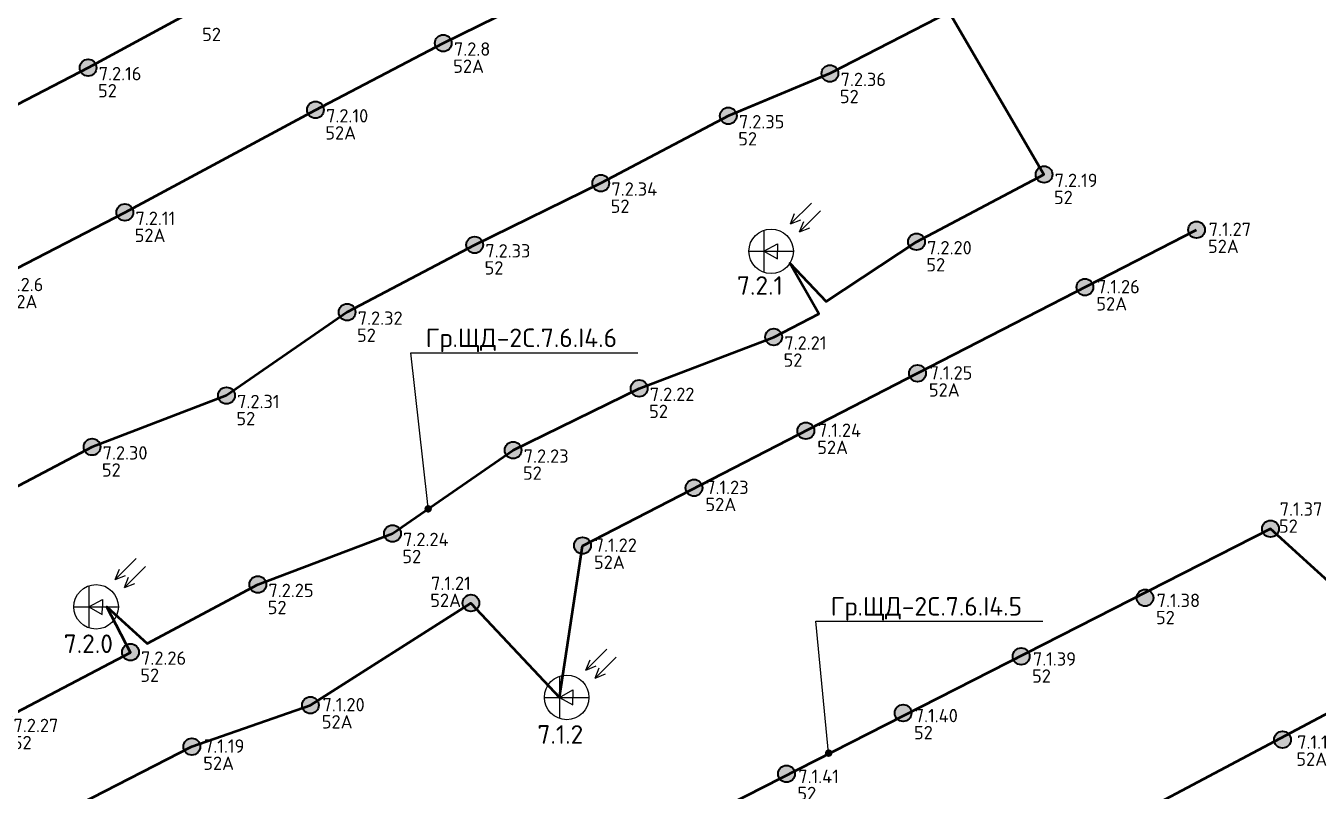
# Model space of a CAD drawing. Header units: millimetres. Extents: x -500444 to 437433, y -1435259 to 1593622.
# Drawn here: x -70030 to -52611, y -1318413 to -1308103 of the extents above; entities that cross this region are included whole.
import ezdxf
from ezdxf import colors
from ezdxf.entities.mleader import LeaderData, LeaderLine
from ezdxf.math import Vec2, Vec3

# ---------------------------------------------------------------- set-up
doc = ezdxf.new("R2010")
doc.units = ezdxf.units.MM
for name, color, linetype, lineweight in [('0_Авт.', 255, 'Continuous', 5), ('_Гр.ЩД-2C.7.6.I4.3', 6, 'Continuous', 50), ('_Гр.ЩД-2C.7.6.I4.5', 6, 'Continuous', 50), ('_Гр.ЩД-2C.7.6.I4.6', 6, 'Continuous', 50), ('DLX_LUM 11', 5, 'Continuous', 40)]:
    doc.layers.add(name, color=color, linetype=linetype, lineweight=lineweight)
doc.layers.add('DLX_LUM 10', color=7, linetype='Continuous', lineweight=40, true_color=0xfa0505)
doc.styles.add('ISOCPEUR', font='isocpeur.ttf', dxfattribs={"height": 250})
doc.styles.add('TableTextStyle', font='isocpeur.ttf', dxfattribs={"width": 0.9})
doc.linetypes.add('Проводка в лотке', pattern='A,7.5,[130,ltypeshp.shx,S=0.5,R=0,X=0,Y=0],1,[130,ltypeshp.shx,S=1,R=90,X=0,Y=-0.5],1,[130,ltypeshp.shx,S=0.5,R=0,X=0,Y=0],7.5', length=17)

# ---------------------------------------------------------------- blocks, each defined once
blk = doc.blocks.new('A$C85fa3c5e')
at = {"layer": '0_Авт.', "color": 6, "lineweight": 25, "ltscale": 100}
for points in [[(5.42, 6.5), (2.59, 3.68), (3.15, 5.07)], [(5.42, 6.5), (2.59, 3.68), (3.98, 4.24)], [(6.66, 5.43), (3.83, 2.6), (4.39, 3.99)], [(6.66, 5.43), (3.83, 2.6), (5.22, 3.16)], [(-0.97, 2.84), (-0.98, -2.84)], [(-3, 0), (3, 0)], [(-0.98, 0), (0.85, 1), (0.85, -0.01)], [(-0.98, 0), (0.84, -1.02), (0.85, -0.01)]]:
    blk.add_lwpolyline(points, dxfattribs=at)
blk.add_circle((0, 0), 3, dxfattribs=at)
blk = doc.blocks.new('A$Cab2378fa')
at = {"lineweight": 25}
h = blk.add_hatch(color=256, dxfattribs=at)
h.paths.add_polyline_path([(162, -157, 0.442338), (148, 178), (0, 0)])
h.paths.add_polyline_path([(-142, -170), (0, 0), (-163, 158, 0.430096)])
at = {"lineweight": 25, "true_color": 0xfff5f5}
h = blk.add_hatch(color=7, dxfattribs=at)
h.dxf.hatch_style = 1
h.paths.add_polyline_path([(0, 0), (-142, -170, 0.174923), (3, -222, 0.197808), (162, -157)])
h.paths.add_polyline_path([(-163, 158), (0, 0), (148, 178, 0.175398), (3, 230, 0.209014)])
blk.add_circle((3, 4), 226)
blk = doc.blocks.new('Гр.ЩД-2C.7.6.I4.3')
at = {"layer": '_Гр.ЩД-2C.7.6.I4.3', "color": 18, "true_color": 0x000000, "style": 'TableTextStyle'}
for s, p in [('80', (20807, 88453, 8800)), ('80', (21025, 88279, 8800)), ('80', (21242, 88105, 8800)), ('80', (21460, 87931, 8800)), ('80', (21677, 87757, 8800)), ('80', (21895, 87583, 8800)), ('80', (22112, 87409, 8800)), ('80А', (23897, 87115, 8800)), ('80А', (24114, 86941, 8800)), ('80А', (24332, 86767, 8800)), ('80А', (24549, 86593, 8800)), ('80А', (24767, 86419, 8800)), ('80А', (24984, 86245, 8800)), ('80А', (25202, 86071, 8800)), ('80', (26166, 86235, 8800)), ('80', (26384, 86061, 8800)), ('80', (26601, 85887, 8800)), ('80', (26819, 85713, 8800)), ('80', (27036, 85539, 8800)), ('80', (27254, 85365, 8800)), ('80', (27471, 85191, 8800)), ('80', (27317, 83641, 8800)), ('80', (27535, 83467, 8800)), ('80', (27752, 83293, 8800)), ('80', (27970, 83119, 8800)), ('80', (28187, 82945, 8800)), ('80', (31151, 82867, 8800)), ('80', (28405, 82771, 8800)), ('80', (31368, 82693, 8800)), ('80', (28622, 82597, 8800)), ('80', (31586, 82519, 8800)), ('80', (31803, 82345, 8800)), ('80', (32021, 82171, 8800)), ('80', (32238, 81997, 8800)), ('80', (32456, 81823, 8800)), ('80А', (31209, 80514, 8800)), ('80А', (31426, 80340, 8800)), ('80А', (31644, 80166, 8800)), ('80А', (31861, 79992, 8800)), ('80А', (32079, 79818, 8800)), ('80', (34416, 80008, 8800)), ('80А', (32296, 79644, 8800)), ('80', (34633, 79834, 8800)), ('80А', (32514, 79470, 8800)), ('80', (34851, 79660, 8800)), ('80', (35068, 79486, 8800)), ('80', (35286, 79312, 8800)), ('80', (35503, 79138, 8800)), ('80', (35721, 78964, 8800)), ('80А', (35252, 76390, 8800)), ('80А', (35470, 76216, 8800)), ('80А', (35687, 76042, 8800)), ('80А', (35905, 75868, 8800)), ('80А', (36122, 75694, 8800)), ('80А', (36340, 75520, 8800)), ('80А', (36557, 75346, 8800))]:
    blk.add_text(s, height=180, rotation=30, dxfattribs=at).set_placement(p)
at = {"layer": '_Гр.ЩД-2C.7.6.I4.3', "ltscale": 100, "style": 'TableTextStyle'}
for tag, p in [('80', (21191, 89108, 8800)), ('80', (21409, 88934, 8800)), ('80', (21626, 88760, 8800)), ('80', (21844, 88586, 8800)), ('80', (22061, 88412, 8800)), ('80', (22279, 88238, 8800)), ('80', (22496, 88064, 8800)), ('80А', (24281, 87770, 8800)), ('80А', (24498, 87596, 8800)), ('80А', (24716, 87422, 8800)), ('80А', (24933, 87248, 8800)), ('80А', (25151, 87074, 8800)), ('80А', (25368, 86900, 8800)), ('80', (26550, 86890, 8800)), ('80А', (25586, 86726, 8800)), ('80', (26768, 86716, 8800)), ('80', (26985, 86542, 8800)), ('80', (27203, 86368, 8800)), ('80', (27420, 86194, 8800)), ('80', (27638, 86020, 8800)), ('80', (27855, 85846, 8800)), ('80', (27701, 84296, 8800)), ('80', (27919, 84122, 8800)), ('80', (28136, 83948, 8800)), ('80', (28354, 83774, 8800)), ('80', (28571, 83600, 8800)), ('80', (31535, 83523, 8800)), ('80', (28789, 83426, 8800)), ('80', (31752, 83348, 8800)), ('80', (29006, 83252, 8800)), ('80', (31970, 83174, 8800)), ('80', (32187, 83000, 8800)), ('80', (32405, 82826, 8800)), ('80', (32622, 82652, 8800)), ('80', (32840, 82478, 8800)), ('80А', (31214, 81005, 8800)), ('80А', (31933, 80899, 8800)), ('80А', (32150, 80725, 8800)), ('80А', (32368, 80551, 8800)), ('80', (34800, 80663, 8800)), ('80А', (32585, 80377, 8800)), ('80', (35017, 80489, 8800)), ('80А', (32803, 80203, 8800)), ('80', (35235, 80315, 8800)), ('80А', (33020, 80029, 8800)), ('80', (35452, 80141, 8800)), ('80', (35670, 79967, 8800)), ('80', (35887, 79793, 8800)), ('80', (36105, 79619, 8800)), ('80А', (35636, 77045, 8800)), ('80А', (35854, 76871, 8800)), ('80А', (36071, 76697, 8800)), ('80А', (36289, 76523, 8800)), ('80А', (36506, 76349, 8800)), ('80А', (36724, 76175, 8800)), ('80А', (36941, 76001, 8800))]:
    blk.add_attdef(tag, p, '', height=180, rotation=30, dxfattribs=at)
blk = doc.blocks.new('Гр.ЩД-2C.7.6.I4.5')
at = {"layer": '_Гр.ЩД-2C.7.6.I4.5', "color": 18, "true_color": 0x000000, "style": 'TableTextStyle'}
for s, p in [('52А', (33270, 75190, 8800)), ('52А', (31765, 74416, 8800)), ('52А', (29508, 73256, 8800)), ('52А', (28003, 72482, 8800)), ('52А', (26496, 71713, 8800)), ('52', (34227, 71421, 8800)), ('52А', (24994, 70935, 8800)), ('52А', (22787, 70421, 8800)), ('52', (32569, 70190, 8800)), ('52', (30899, 69402, 8800)), ('52А', (21325, 68785, 8800)), ('52', (29307, 68639, 8800)), ('52А', (34461, 68282, 8800)), ('52А', (19727, 68227, 8800)), ('52', (27736, 67820, 8800))]:
    blk.add_text(s, height=180, dxfattribs=at).set_placement(p)
at = {"layer": '_Гр.ЩД-2C.7.6.I4.5', "ltscale": 100, "style": 'TableTextStyle'}
for tag, p, height in [('52А', (33280, 75420, 8800), 180), ('52А', (31775, 74646, 8800), 180), ('52А', (29518, 73486, 8800), 180), ('52А', (28013, 72712, 8800), 180), ('52А', (26506, 71943, 8800), 180), ('52', (34237, 71651, 8800), 180), ('52А', (25004, 71165, 8800), 180), ('52А', (22797, 70651, 8800), 180), ('52', (32579, 70420, 8800), 180), ('52А', (36182, 69828, 8800), 180), ('52', (30909, 69632, 8800), 180), ('52А', (21335, 69015, 8800), 180), ('52', (29317, 68869, 8800), 180), ('S', (24231, 68580), 250), ('52А', (19737, 68457, 8800), 180), ('52А', (34471, 68512, 8800), 180), ('52', (27746, 68050, 8800), 180), ('52А', (18232, 67684, 8800), 180), ('52А', (32779, 67629, 8800), 180), ('S', (36782, 67660), 250), ('52', (26254, 67271, 8800), 180), ('52А', (16026, 67170, 8800), 180), ('52А', (31293, 66796, 8800), 180), ('52', (24761, 66490, 8800), 180), ('52А', (29796, 66067, 8800), 180), ('52', (23274, 65713, 8800), 180), ('52А', (28304, 65288, 8800), 180), ('52', (21801, 64931, 8800), 180), ('52А', (26812, 64509, 8800), 180), ('52', (20312, 64153, 8800), 180), ('52А', (25318, 63728, 8800), 180), ('52', (18820, 63374, 8800), 180), ('52А', (23832, 62951, 8800), 180), ('52', (17328, 62594, 8800), 180), ('52А', (22359, 62169, 8800), 180), ('52А', (20869, 61391, 8800), 180), ('52А', (19378, 60611, 8800), 180), ('52А', (17886, 59832, 8800), 180), ('52', (21599, 59658, 8800), 180), ('52А', (16359, 59052, 8800), 180), ('52', (20162, 58912, 8800), 180), ('S', (18812, 58575), 250), ('52', (18673, 58129, 8800), 180), ('52', (22544, 58035, 8800), 180), ('52', (15437, 57433, 8800), 180), ('52', (17182, 57348, 8800), 180), ('52', (21067, 57070, 8800), 180), ('52', (19560, 56477, 8800), 180), ('52', (18126, 55524, 8800), 180)]:
    blk.add_attdef(tag, p, '', height=height, dxfattribs=at)
blk = doc.blocks.new('_Dot')
at = {"color": 0, "linetype": 'ByBlock', "lineweight": -2}
blk.add_line((-0.5, 0), (-1, 0), dxfattribs=at)
at = {"color": 0, "linetype": 'ByBlock', "const_width": 0.5}
blk.add_lwpolyline([(-0.25, 0, 1), (0.25, 0, 1)], format="xyb", close=True, dxfattribs=at)
blk = doc.blocks.new('Гр.ЩД-2C.7.6.I4.6')
at = {"layer": '_Гр.ЩД-2C.7.6.I4.6', "color": 18, "true_color": 0x000000, "style": 'TableTextStyle'}
for s, p in [('52', (19712, 78045, 8800)), ('52А', (23096, 77617, 8800)), ('52', (18309, 77287, 8800)), ('52', (28308, 77209, 8800)), ('52А', (21372, 76719, 8800)), ('52', (26938, 76639, 8800)), ('52', (31194, 75849, 8800)), ('52', (25219, 75731, 8800)), ('52А', (18803, 75338, 8800)), ('52', (23519, 74900, 8800)), ('52', (29474, 74942, 8800)), ('52А', (17077, 74446, 8800)), ('52', (21800, 73993, 8800)), ('52', (27549, 73658, 8800)), ('52', (20174, 72870, 8800)), ('52', (25737, 72967, 8800)), ('52', (18361, 72178, 8800)), ('52', (24037, 72135, 8800)), ('52', (22411, 71012, 8800)), ('52', (20596, 70325, 8800)), ('52', (18879, 69413, 8800)), ('52', (17160, 68505, 8800))]:
    blk.add_text(s, height=180, dxfattribs=at).set_placement(p)
at = {"layer": '_Гр.ЩД-2C.7.6.I4.6', "ltscale": 100, "style": 'TableTextStyle'}
for tag, p, height in [('52', (23900, 80461, 8800), 180), ('S', (26513, 80332), 250), ('52', (22712, 79820, 8800), 180), ('52А', (26510, 79875, 8800), 180), ('52', (21221, 79041, 8800), 180), ('52А', (24789, 78675, 8800), 180), ('52', (29930, 78523, 8800), 180), ('52', (19722, 78275, 8800), 180), ('52А', (23106, 77847, 8800), 180), ('52', (18319, 77517, 8800), 180), ('52', (28318, 77439, 8800), 180), ('52А', (21382, 76949, 8800), 180), ('52', (26948, 76869, 8800), 180), ('52', (16764, 76712, 8800), 180), ('52', (15337, 75953, 8800), 180), ('52', (25229, 75961, 8800), 180), ('52', (31204, 76079, 8800), 180), ('52А', (18813, 75568, 8800), 180), ('52', (13786, 75155, 8800), 180), ('52', (23529, 75130, 8800), 180), ('52', (29484, 75172, 8800), 180), ('S', (15142, 74498, -8800), 250), ('52А', (17087, 74676, 8800), 180), ('S', (26920, 74628), 250), ('52', (21810, 74223, 8800), 180), ('52', (27559, 73888, 8800), 180), ('52А', (15367, 73768, 8800), 180), ('52А', (13192, 73520, 17600), 180), ('52', (25747, 73197, 8800), 180), ('52', (20184, 73100, 8800), 180), ('52', (18371, 72408, 8800), 180), ('52', (24047, 72365, 8800), 180), ('52', (16652, 71500, 8800), 180), ('52', (22421, 71242, 8800), 180), ('52', (14933, 70593, 8800), 180), ('52', (20606, 70555, 8800), 180), ('S', (17845, 69801), 250), ('52', (18889, 69643, 8800), 180), ('52', (17170, 68735, 8800), 180), ('52', (15451, 67828, 8800), 180)]:
    blk.add_attdef(tag, p, '', height=height, dxfattribs=at)

msp = doc.modelspace()

# ---------------------------------------------------------------- linework, layer by layer
at = {"layer": '_Гр.ЩД-2C.7.6.I4.5', "ltscale": 100}
for points in [[(-69298, -1318586), (-67793, -1317813), (-66195, -1317255), (-64032, -1315881), (-62837, -1317150), (-62528, -1315107), (-58012, -1312784), (-54250, -1310850)], [(-57767, -1320165), (-51349, -1316761), (-50449, -1317864), (-50533, -1317531), (-51292, -1316661), (-53254, -1314878), (-61270, -1318960)]]:
    msp.add_lwpolyline(points, dxfattribs=at)
at = {"layer": '_Гр.ЩД-2C.7.6.I4.6', "ltscale": 100}
for points in [[(-70423, -1311508), (-68696, -1310616), (-66130, -1309237), (-64405, -1308338), (-62720, -1307508), (-60999, -1306309), (-61321, -1305897), (-63242, -1305559), (-64798, -1306366), (-66288, -1307143), (-67787, -1307908), (-69192, -1308669), (-70745, -1309472)], [(-70339, -1317448), (-68621, -1316543), (-68939, -1315930), (-68395, -1316423), (-66904, -1315631), (-65088, -1314942), (-63462, -1313819), (-61762, -1312987), (-59950, -1312295), (-59342, -1311981), (-59731, -1311302), (-59243, -1311816), (-58025, -1311012), (-56307, -1310107), (-57583, -1307918), (-59191, -1308745), (-60561, -1309315), (-62280, -1310222), (-63982, -1311056), (-65699, -1311961), (-67325, -1313084), (-69139, -1313778), (-70857, -1314683)]]:
    msp.add_lwpolyline(points, dxfattribs=at)

# ---------------------------------------------------------------- block references
at = {"layer": '0_Авт.', "color": 3, "linetype": 'Проводка в лотке', "ltscale": 100, "xscale": 100, "yscale": 100, "zscale": 100}
for p in [(-59984, -1311140), (-69083, -1315930), (-62740, -1317150)]:
    msp.add_blockref('A$C85fa3c5e', p, dxfattribs=at)
at = {"layer": '_Гр.ЩД-2C.7.6.I4.3'}
ref = msp.add_blockref('Гр.ЩД-2C.7.6.I4.3', (-87366, -1386354), dxfattribs=at)
ref.add_attrib('80А', '6.3.35', (-50424, -1310352, 8800), dxfattribs={"ltscale": 100, "height": 180, "rotation": 30, "style": 'TableTextStyle'})
ref.add_attrib('80А', '6.3.36', (-50642, -1310178, 8800), dxfattribs={"ltscale": 100, "height": 180, "rotation": 30, "style": 'TableTextStyle'})
ref.add_attrib('80А', '6.3.37', (-50859, -1310004, 8800), dxfattribs={"ltscale": 100, "height": 180, "rotation": 30, "style": 'TableTextStyle'})
ref.add_attrib('80А', '6.3.38', (-51077, -1309830, 8800), dxfattribs={"ltscale": 100, "height": 180, "rotation": 30, "style": 'TableTextStyle'})
ref.add_attrib('80А', '6.3.39', (-51295, -1309656, 8800), dxfattribs={"ltscale": 100, "height": 180, "rotation": 30, "style": 'TableTextStyle'})
ref.add_attrib('80А', '6.3.40', (-51512, -1309482, 8800), dxfattribs={"ltscale": 100, "height": 180, "rotation": 30, "style": 'TableTextStyle'})
ref.add_attrib('80А', '6.3.41', (-51730, -1309308, 8800), dxfattribs={"ltscale": 100, "height": 180, "rotation": 30, "style": 'TableTextStyle'})
ref.add_attrib('80А', '6.3.42', (-54345, -1306325, 8800), dxfattribs={"ltscale": 100, "height": 180, "rotation": 30, "style": 'TableTextStyle'})
ref.add_attrib('80А', '6.3.43', (-54563, -1306151, 8800), dxfattribs={"ltscale": 100, "height": 180, "rotation": 30, "style": 'TableTextStyle'})
ref.add_attrib('80А', '6.3.44', (-54780, -1305977, 8800), dxfattribs={"ltscale": 100, "height": 180, "rotation": 30, "style": 'TableTextStyle'})
ref.add_attrib('80А', '6.3.45', (-54998, -1305803, 8800), dxfattribs={"ltscale": 100, "height": 180, "rotation": 30, "style": 'TableTextStyle'})
ref.add_attrib('80А', '6.3.46', (-55215, -1305629, 8800), dxfattribs={"ltscale": 100, "height": 180, "rotation": 30, "style": 'TableTextStyle'})
ref.add_attrib('80А', '6.3.47', (-55433, -1305455, 8800), dxfattribs={"ltscale": 100, "height": 180, "rotation": 30, "style": 'TableTextStyle'})
ref.add_attrib('80А', '6.3.48', (-56151, -1305349, 8800), dxfattribs={"ltscale": 100, "height": 180, "rotation": 30, "style": 'TableTextStyle'})
ref.add_attrib('80А', '6.3.49', (-61780, -1299628, 8800), dxfattribs={"ltscale": 100, "height": 180, "rotation": 30, "style": 'TableTextStyle'})
ref.add_attrib('80А', '6.3.50', (-61998, -1299453, 8800), dxfattribs={"ltscale": 100, "height": 180, "rotation": 30, "style": 'TableTextStyle'})
ref.add_attrib('80А', '6.3.51', (-62215, -1299279, 8800), dxfattribs={"ltscale": 100, "height": 180, "rotation": 30, "style": 'TableTextStyle'})
ref.add_attrib('80А', '6.3.52', (-62433, -1299105, 8800), dxfattribs={"ltscale": 100, "height": 180, "rotation": 30, "style": 'TableTextStyle'})
ref.add_attrib('80А', '6.3.53', (-62650, -1298931, 8800), dxfattribs={"ltscale": 100, "height": 180, "rotation": 30, "style": 'TableTextStyle'})
ref.add_attrib('80А', '6.3.54', (-62868, -1298757, 8800), dxfattribs={"ltscale": 100, "height": 180, "rotation": 30, "style": 'TableTextStyle'})
ref.add_attrib('80А', '6.3.55', (-63085, -1298583, 8800), dxfattribs={"ltscale": 100, "height": 180, "rotation": 30, "style": 'TableTextStyle'})
ref.add_attrib('80', '6.3.0', (-51261, -1306735, 8800), dxfattribs={"ltscale": 100, "height": 180, "rotation": 30, "style": 'TableTextStyle'})
ref.add_attrib('80', '6.3.1', (-51479, -1306561, 8800), dxfattribs={"ltscale": 100, "height": 180, "rotation": 30, "style": 'TableTextStyle'})
ref.add_attrib('80', '6.3.2', (-51696, -1306387, 8800), dxfattribs={"ltscale": 100, "height": 180, "rotation": 30, "style": 'TableTextStyle'})
ref.add_attrib('80', '6.3.3', (-51914, -1306213, 8800), dxfattribs={"ltscale": 100, "height": 180, "rotation": 30, "style": 'TableTextStyle'})
ref.add_attrib('80', '6.3.4', (-52131, -1306039, 8800), dxfattribs={"ltscale": 100, "height": 180, "rotation": 30, "style": 'TableTextStyle'})
ref.add_attrib('80', '6.3.5', (-52349, -1305865, 8800), dxfattribs={"ltscale": 100, "height": 180, "rotation": 30, "style": 'TableTextStyle'})
ref.add_attrib('80', '6.3.6', (-52566, -1305691, 8800), dxfattribs={"ltscale": 100, "height": 180, "rotation": 30, "style": 'TableTextStyle'})
ref.add_attrib('80', '6.3.7', (-54526, -1303875, 8800), dxfattribs={"ltscale": 100, "height": 180, "rotation": 30, "style": 'TableTextStyle'})
ref.add_attrib('80', '6.3.8', (-54743, -1303701, 8800), dxfattribs={"ltscale": 100, "height": 180, "rotation": 30, "style": 'TableTextStyle'})
ref.add_attrib('80', '6.3.9', (-54961, -1303527, 8800), dxfattribs={"ltscale": 100, "height": 180, "rotation": 30, "style": 'TableTextStyle'})
ref.add_attrib('80', '6.3.10', (-55178, -1303353, 8800), dxfattribs={"ltscale": 100, "height": 180, "rotation": 30, "style": 'TableTextStyle'})
ref.add_attrib('80', '6.3.11', (-55396, -1303179, 8800), dxfattribs={"ltscale": 100, "height": 180, "rotation": 30, "style": 'TableTextStyle'})
ref.add_attrib('80', '6.3.12', (-55613, -1303005, 8800), dxfattribs={"ltscale": 100, "height": 180, "rotation": 30, "style": 'TableTextStyle'})
ref.add_attrib('80', '6.3.13', (-55831, -1302831, 8800), dxfattribs={"ltscale": 100, "height": 180, "rotation": 30, "style": 'TableTextStyle'})
ref.add_attrib('80', '6.3.14', (-58359, -1303102, 8800), dxfattribs={"ltscale": 100, "height": 180, "rotation": 30, "style": 'TableTextStyle'})
ref.add_attrib('80', '6.3.15', (-58577, -1302928, 8800), dxfattribs={"ltscale": 100, "height": 180, "rotation": 30, "style": 'TableTextStyle'})
ref.add_attrib('80', '6.3.16', (-58794, -1302754, 8800), dxfattribs={"ltscale": 100, "height": 180, "rotation": 30, "style": 'TableTextStyle'})
ref.add_attrib('80', '6.3.17', (-59012, -1302580, 8800), dxfattribs={"ltscale": 100, "height": 180, "rotation": 30, "style": 'TableTextStyle'})
ref.add_attrib('80', '6.3.18', (-59229, -1302406, 8800), dxfattribs={"ltscale": 100, "height": 180, "rotation": 30, "style": 'TableTextStyle'})
ref.add_attrib('80', '6.3.19', (-59447, -1302231, 8800), dxfattribs={"ltscale": 100, "height": 180, "rotation": 30, "style": 'TableTextStyle'})
ref.add_attrib('80', '6.3.20', (-59664, -1302057, 8800), dxfattribs={"ltscale": 100, "height": 180, "rotation": 30, "style": 'TableTextStyle'})
ref.add_attrib('80', '6.3.21', (-59511, -1300508, 8800), dxfattribs={"ltscale": 100, "height": 180, "rotation": 30, "style": 'TableTextStyle'})
ref.add_attrib('80', '6.3.22', (-59728, -1300334, 8800), dxfattribs={"ltscale": 100, "height": 180, "rotation": 30, "style": 'TableTextStyle'})
ref.add_attrib('80', '6.3.23', (-59946, -1300159, 8800), dxfattribs={"ltscale": 100, "height": 180, "rotation": 30, "style": 'TableTextStyle'})
ref.add_attrib('80', '6.3.24', (-60163, -1299985, 8800), dxfattribs={"ltscale": 100, "height": 180, "rotation": 30, "style": 'TableTextStyle'})
ref.add_attrib('80', '6.3.25', (-60381, -1299811, 8800), dxfattribs={"ltscale": 100, "height": 180, "rotation": 30, "style": 'TableTextStyle'})
ref.add_attrib('80', '6.3.26', (-60598, -1299637, 8800), dxfattribs={"ltscale": 100, "height": 180, "rotation": 30, "style": 'TableTextStyle'})
ref.add_attrib('80', '6.3.27', (-60816, -1299463, 8800), dxfattribs={"ltscale": 100, "height": 180, "rotation": 30, "style": 'TableTextStyle'})
ref.add_attrib('80', '6.3.28', (-64870, -1298290, 8800), dxfattribs={"ltscale": 100, "height": 180, "rotation": 30, "style": 'TableTextStyle'})
ref.add_attrib('80', '6.3.29', (-65087, -1298116, 8800), dxfattribs={"ltscale": 100, "height": 180, "rotation": 30, "style": 'TableTextStyle'})
ref.add_attrib('80', '6.3.30', (-65305, -1297942, 8800), dxfattribs={"ltscale": 100, "height": 180, "rotation": 30, "style": 'TableTextStyle'})
ref.add_attrib('80', '6.3.31', (-65522, -1297768, 8800), dxfattribs={"ltscale": 100, "height": 180, "rotation": 30, "style": 'TableTextStyle'})
ref.add_attrib('80', '6.3.32', (-65740, -1297593, 8800), dxfattribs={"ltscale": 100, "height": 180, "rotation": 30, "style": 'TableTextStyle'})
ref.add_attrib('80', '6.3.33', (-65957, -1297419, 8800), dxfattribs={"ltscale": 100, "height": 180, "rotation": 30, "style": 'TableTextStyle'})
ref.add_attrib('80', '6.3.34', (-66175, -1297245, 8800), dxfattribs={"ltscale": 100, "height": 180, "rotation": 30, "style": 'TableTextStyle'})
at = {"layer": '_Гр.ЩД-2C.7.6.I4.5'}
ref = msp.add_blockref('Гр.ЩД-2C.7.6.I4.5', (-87366, -1386354), dxfattribs=at)
ref.add_attrib('52', '7.1.37', (-53129, -1314703, 8800), dxfattribs={"ltscale": 100, "height": 180, "style": 'TableTextStyle'})
ref.add_attrib('52', '7.1.38', (-54787, -1315933, 8800), dxfattribs={"ltscale": 100, "height": 180, "style": 'TableTextStyle'})
ref.add_attrib('52', '7.1.39', (-56456, -1316722, 8800), dxfattribs={"ltscale": 100, "height": 180, "style": 'TableTextStyle'})
ref.add_attrib('52', '7.1.40', (-58048, -1317485, 8800), dxfattribs={"ltscale": 100, "height": 180, "style": 'TableTextStyle'})
ref.add_attrib('52', '7.1.41', (-59619, -1318304, 8800), dxfattribs={"ltscale": 100, "height": 180, "style": 'TableTextStyle'})
ref.add_attrib('52А', '7.1.15', (-52894, -1317842, 8800), dxfattribs={"ltscale": 100, "height": 180, "style": 'TableTextStyle'})
ref.add_attrib('52А', '7.1.19', (-67629, -1317896, 8800), dxfattribs={"ltscale": 100, "height": 180, "style": 'TableTextStyle'})
ref.add_attrib('52А', '7.1.20', (-66031, -1317338, 8800), dxfattribs={"ltscale": 100, "height": 180, "style": 'TableTextStyle'})
ref.add_attrib('52А', '7.1.21', (-64568, -1315703, 8800), dxfattribs={"ltscale": 100, "height": 180, "style": 'TableTextStyle'})
ref.add_attrib('52А', '7.1.22', (-62362, -1315189, 8800), dxfattribs={"ltscale": 100, "height": 180, "style": 'TableTextStyle'})
ref.add_attrib('52А', '7.1.23', (-60860, -1314411, 8800), dxfattribs={"ltscale": 100, "height": 180, "style": 'TableTextStyle'})
ref.add_attrib('52А', '7.1.24', (-59353, -1313641, 8800), dxfattribs={"ltscale": 100, "height": 180, "style": 'TableTextStyle'})
ref.add_attrib('52А', '7.1.25', (-57848, -1312868, 8800), dxfattribs={"ltscale": 100, "height": 180, "style": 'TableTextStyle'})
ref.add_attrib('52А', '7.1.26', (-55591, -1311707, 8800), dxfattribs={"ltscale": 100, "height": 180, "style": 'TableTextStyle'})
ref.add_attrib('52А', '7.1.27', (-54086, -1310934, 8800), dxfattribs={"ltscale": 100, "height": 180, "style": 'TableTextStyle'})
ref.add_attrib('S', '7.1.2', (-63135, -1317774), dxfattribs={"ltscale": 100, "height": 250, "style": 'TableTextStyle'})
at = {"layer": '_Гр.ЩД-2C.7.6.I4.6'}
ref = msp.add_blockref('Гр.ЩД-2C.7.6.I4.6', (-87366, -1386354), dxfattribs=at)
ref.add_attrib('52', '7.2.16', (-69047, -1308837, 8800), dxfattribs={"ltscale": 100, "height": 180, "style": 'TableTextStyle'})
ref.add_attrib('52', '7.2.19', (-56162, -1310275, 8800), dxfattribs={"ltscale": 100, "height": 180, "style": 'TableTextStyle'})
ref.add_attrib('52', '7.2.20', (-57881, -1311182, 8800), dxfattribs={"ltscale": 100, "height": 180, "style": 'TableTextStyle'})
ref.add_attrib('52', '7.2.21', (-59806, -1312465, 8800), dxfattribs={"ltscale": 100, "height": 180, "style": 'TableTextStyle'})
ref.add_attrib('52', '7.2.22', (-61619, -1313157, 8800), dxfattribs={"ltscale": 100, "height": 180, "style": 'TableTextStyle'})
ref.add_attrib('52', '7.2.23', (-63319, -1313989, 8800), dxfattribs={"ltscale": 100, "height": 180, "style": 'TableTextStyle'})
ref.add_attrib('52', '7.2.24', (-64945, -1315112, 8800), dxfattribs={"ltscale": 100, "height": 180, "style": 'TableTextStyle'})
ref.add_attrib('52', '7.2.25', (-66760, -1315799, 8800), dxfattribs={"ltscale": 100, "height": 180, "style": 'TableTextStyle'})
ref.add_attrib('52', '7.2.26', (-68477, -1316711, 8800), dxfattribs={"ltscale": 100, "height": 180, "style": 'TableTextStyle'})
ref.add_attrib('52', '7.2.27', (-70196, -1317618, 8800), dxfattribs={"ltscale": 100, "height": 180, "style": 'TableTextStyle'})
ref.add_attrib('52', '7.2.30', (-68995, -1313946, 8800), dxfattribs={"ltscale": 100, "height": 180, "style": 'TableTextStyle'})
ref.add_attrib('52', '7.2.31', (-67182, -1313254, 8800), dxfattribs={"ltscale": 100, "height": 180, "style": 'TableTextStyle'})
ref.add_attrib('52', '7.2.32', (-65556, -1312131, 8800), dxfattribs={"ltscale": 100, "height": 180, "style": 'TableTextStyle'})
ref.add_attrib('52', '7.2.33', (-63837, -1311224, 8800), dxfattribs={"ltscale": 100, "height": 180, "style": 'TableTextStyle'})
ref.add_attrib('52', '7.2.34', (-62137, -1310392, 8800), dxfattribs={"ltscale": 100, "height": 180, "style": 'TableTextStyle'})
ref.add_attrib('52', '7.2.35', (-60418, -1309485, 8800), dxfattribs={"ltscale": 100, "height": 180, "style": 'TableTextStyle'})
ref.add_attrib('52', '7.2.36', (-59048, -1308915, 8800), dxfattribs={"ltscale": 100, "height": 180, "style": 'TableTextStyle'})
ref.add_attrib('52А', '7.2.6', (-70279, -1311678, 8800), dxfattribs={"ltscale": 100, "height": 180, "style": 'TableTextStyle'})
ref.add_attrib('52А', '7.2.8', (-64260, -1308506, 8800), dxfattribs={"ltscale": 100, "height": 180, "style": 'TableTextStyle'})
ref.add_attrib('52А', '7.2.10', (-65983, -1309405, 8800), dxfattribs={"ltscale": 100, "height": 180, "style": 'TableTextStyle'})
ref.add_attrib('52А', '7.2.11', (-68552, -1310786, 8800), dxfattribs={"ltscale": 100, "height": 180, "style": 'TableTextStyle'})
ref.add_attrib('S', '7.2.0', (-69520, -1316552), dxfattribs={"ltscale": 100, "height": 250, "style": 'TableTextStyle'})
ref.add_attrib('S', '7.2.1', (-60445, -1311726), dxfattribs={"ltscale": 100, "height": 250, "style": 'TableTextStyle'})
at = {"layer": 'DLX_LUM 10', "ltscale": 100, "xscale": 0.5, "yscale": 0.5, "zscale": 0.5}
for p in [(-64405, -1308338), (-66128, -1309237), (-68697, -1310618), (-54251, -1310852), (-55756, -1311626), (-58013, -1312786), (-59518, -1313560), (-61025, -1314329), (-62528, -1315107), (-64032, -1315881), (-66196, -1317257), (-67794, -1317815), (-53093, -1317722)]:
    msp.add_blockref('A$Cab2378fa', p, dxfattribs=at)
at = {"layer": 'DLX_LUM 11', "ltscale": 100, "xscale": 0.5, "yscale": 0.5, "zscale": 0.5}
for p in [(-69192, -1308669), (-59193, -1308747), (-60563, -1309317), (-56307, -1310107), (-62282, -1310224), (-63982, -1311056), (-58026, -1311014), (-65701, -1311963), (-59951, -1312297), (-67327, -1313086), (-61764, -1312989), (-69139, -1313778), (-63464, -1313821), (-53255, -1314880), (-65089, -1314944), (-66904, -1315631), (-54946, -1315811), (-68621, -1316543), (-56615, -1316599), (-58207, -1317362), (-59778, -1318181)]:
    msp.add_blockref('A$Cab2378fa', p, dxfattribs=at)

# ---------------------------------------------------------------- leaders
at = {"layer": '_Гр.ЩД-2C.7.6.I4.5'}
ml = msp.add_multileader_mtext('Standard', dxfattribs=at)
ml.set_content('Гр.ЩД-2C.7.6.I4.5', color=256, style='ISOCPEUR')
ml.set_leader_properties()
ml.set_arrow_properties(name='DOT')
ml.build(insert=Vec2(0, 0))
ml.multileader.update_dxf_attribs({"has_dogleg": 0, "text_left_attachment_type": 6, "text_right_attachment_type": 6, "arrow_head_size": 100})
ctx = ml.context
ctx.base_point, ctx.char_height, ctx.arrow_head_size, ctx.landing_gap_size, ctx.plane_origin = Vec3(-59382, -1316123), 250, 100, 200, Vec3(28604, -1188676)
ctx.left_attachment, ctx.right_attachment = 6, 6
notes = []
notes.append((ctx, [(0, (1, 1, 0), (-59390, -1316123), (1, 0), 8, [(1, [(-59209, -1317901)], 0, [])])]))
ctx.mtext.insert, ctx.mtext.flow_direction = Vec3(-59182, -1315798), 5
at = {"layer": '_Гр.ЩД-2C.7.6.I4.6'}
ml = msp.add_multileader_mtext('Standard', dxfattribs=at)
ml.set_content('Гр.ЩД-2C.7.6.I4.6', color=256, style='ISOCPEUR')
ml.set_leader_properties()
ml.set_arrow_properties(name='DOT')
ml.build(insert=Vec2(0, 0))
ml.multileader.update_dxf_attribs({"has_dogleg": 0, "text_left_attachment_type": 6, "text_right_attachment_type": 6, "arrow_head_size": 100})
ctx = ml.context
ctx.base_point, ctx.char_height, ctx.arrow_head_size, ctx.landing_gap_size, ctx.plane_origin = Vec3(-64841, -1312506), 250, 100, 200, Vec3(23144, -1185059)
ctx.left_attachment, ctx.right_attachment = 6, 6
notes.append((ctx, [(0, (1, 1, 0), (-64849, -1312506), (1, 0), 8, [(1, [(-64607, -1314610)], 0, [])])]))
ctx.mtext.insert, ctx.mtext.flow_direction = Vec3(-64641, -1312181), 5
for ctx, leaders in notes:
    for number, flags, end, landing, length, lines in leaders:
        leader = LeaderData()
        leader.index, (leader.has_last_leader_line, leader.has_dogleg_vector, leader.attachment_direction) = number, flags
        leader.last_leader_point, leader.dogleg_vector, leader.dogleg_length = Vec3(end), Vec3(landing), length
        for number, points, colour, breaks in lines:
            line = LeaderLine()
            line.index, line.vertices, line.color, line.breaks = number, Vec3.list(points), colors.encode_raw_color(colour), breaks
            leader.lines.append(line)
        ctx.leaders.append(leader)

doc.saveas('drawing.dxf')
